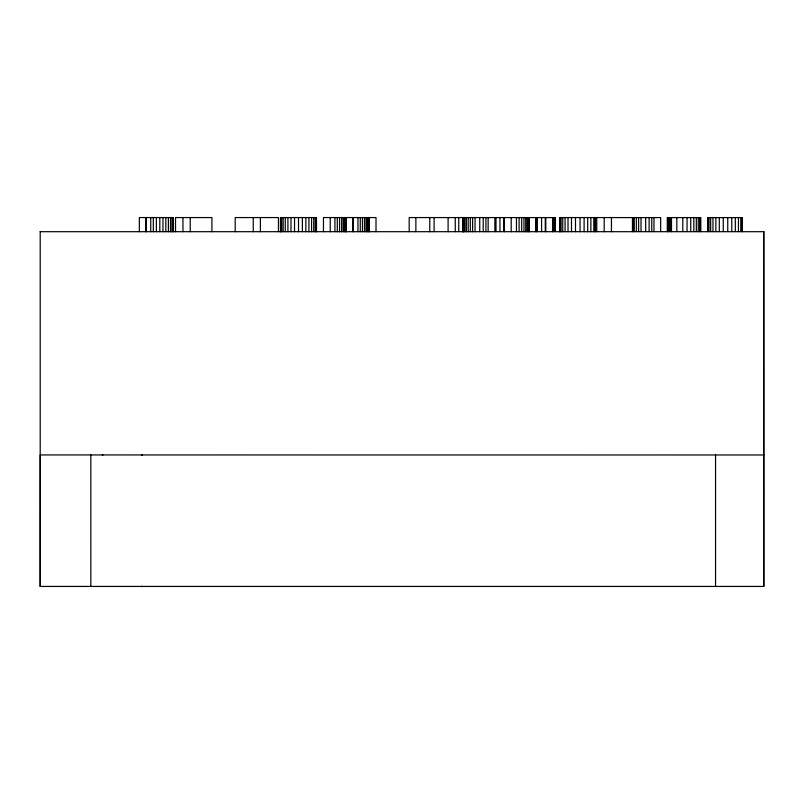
<?xml version="1.0" encoding="UTF-8"?>
<svg xmlns="http://www.w3.org/2000/svg" width="804" height="804" viewBox="0 0 804 804"><rect width="100%" height="100%" fill="white"/><g stroke="black" fill="none" stroke-linecap="round" stroke-linejoin="round"><path stroke-width="1.21" d="M763.8 586.438L763.76 231.552L763.79 586.438L40.2 586.438L40.22 454.943L763.8 454.974M90.832 586.438L90.842 454.943M715.56 586.438L715.56 454.974M40.2 231.693L763.8 231.693M102.178 454.943L102.952 454.943M141.454 454.943L142.539 454.943M141.454 586.438L142.539 586.438M742.132 231.552L742.132 217.593L707.701 217.593L707.701 231.552M741.851 217.593L741.851 231.552M741.389 217.593L741.389 231.552M740.997 217.593L740.997 231.552M738.454 217.593L738.454 231.552M735.318 217.593L735.318 231.552M731.771 217.593L731.771 231.552M727.751 217.593L727.751 231.552M723.258 217.593L723.258 231.552M719.299 217.593L719.299 231.552M715.861 217.593L715.861 231.552M712.967 217.593L712.967 231.552M710.666 217.593L710.666 231.552M709.017 217.593L709.017 231.552M708.033 217.593L708.033 231.552M700.746 231.552L700.746 217.593L667.32 217.593L667.32 231.552M700.465 217.593L700.465 231.552M699.641 217.593L699.641 231.552M698.254 217.593L698.254 231.552M696.324 217.593L696.324 231.552M693.822 217.593L693.822 231.552M690.726 217.593L690.726 231.552M687.058 217.593L687.058 231.552M682.797 217.593L682.797 231.552M676.827 217.593L676.827 231.552M671.491 217.593L671.491 231.552M671.35 217.593L671.35 231.552M671.129 217.593L671.129 231.552M669.581 217.593L669.581 231.552M668.325 217.593L668.325 231.552M667.662 217.593L667.662 231.552M667.571 217.593L667.571 231.552M660.647 231.552L660.647 217.593L559.755 217.562L559.755 231.693M653.974 217.593L653.974 231.552M651.773 217.593L651.773 231.552M649.119 217.593L649.119 231.552M645.672 217.593L645.672 231.552M641.019 217.593L641.019 231.552M638.617 217.593L638.617 231.552M636.346 217.593L636.346 231.552M634.266 217.593L634.266 231.552M633.14 217.562L633.14 231.693M632.457 217.593L632.457 231.552M611.452 217.562L611.452 231.693M604.196 217.562L604.196 231.693M596.759 217.562L596.759 231.693M595.473 217.593L595.473 231.552M594.588 217.562L594.588 231.693M593.834 217.562L593.834 231.693M590.87 217.562L590.87 231.693M587.694 217.562L587.694 231.693M584.106 217.562L584.106 231.693M580.046 217.562L580.046 231.693M575.493 217.562L575.493 231.693M571.483 217.562L571.483 231.693M568.016 217.562L568.016 231.693M565.081 217.562L565.081 231.693M562.75 217.562L562.75 231.693M561.081 217.562L561.081 231.693M560.086 217.562L560.086 231.693M555.283 231.552L555.283 217.593L409.186 217.562L409.186 231.693M555.011 217.593L555.011 231.552M554.177 217.593L554.177 231.552M552.8 217.593L552.8 231.552M552.569 217.562L552.569 231.693M545.785 217.562L545.785 231.693M545.273 217.593L545.273 231.552M541.594 217.593L541.594 231.552M537.343 217.593L537.343 231.552M536.107 217.562L536.107 231.693M535.896 217.562L535.896 231.693M529.323 217.562L529.323 231.693M529.052 217.562L529.052 231.693M528.027 217.562L528.027 231.693M527.032 217.562L527.032 231.693M525.716 217.562L525.716 231.693M523.967 217.562L523.967 231.693M521.675 217.562L521.675 231.693M519.103 217.562L519.103 231.693M516.459 217.562L516.459 231.693M511.203 217.562L511.203 231.693M504.42 217.562L504.42 231.693M503.776 217.593L503.776 231.552M499.947 217.593L499.947 231.552M496.008 217.593L496.008 231.552M494.882 217.562L494.882 231.693M488.139 217.562L488.139 231.693M485.917 217.562L485.917 231.693M483.224 217.562L483.224 231.693M479.747 217.562L479.747 231.693M475.033 217.562L475.033 231.693M472.601 217.562L472.601 231.693M470.3 217.562L470.3 231.693M468.199 217.562L468.199 231.693M466.37 217.562L466.37 231.693M464.903 217.562L464.903 231.693M463.767 217.562L463.767 231.693M463.235 217.562L463.235 231.693M463.034 217.562L463.034 231.693M462.792 217.562L462.792 231.693M458.752 217.593L458.752 231.552M455.255 217.562L455.255 231.693M448.099 217.562L448.099 231.693M434.1 217.562L434.1 231.693M429.768 217.562L429.768 231.693M415.869 217.562L415.869 231.693M376.011 231.693L376.011 217.562L323.459 217.562L323.459 231.693M369.227 217.562L369.227 231.693M369.016 217.562L369.016 231.693M368.111 217.562L368.111 231.693M367.237 217.562L367.237 231.693M366.051 217.562L366.051 231.693M364.483 217.562L364.483 231.693M362.443 217.562L362.443 231.693M360.272 217.562L360.272 231.693M357.951 217.562L357.951 231.693M353.077 217.562L353.127 231.693M352.986 217.562L352.986 231.693M346.343 217.562L346.343 231.693M346.122 217.562L346.122 231.693M345.228 217.562L345.228 231.693M344.343 217.562L344.343 231.693M343.167 217.562L343.167 231.693M341.599 217.562L341.599 231.693M339.559 217.562L339.559 231.693M337.298 217.562L337.298 231.693M334.936 217.562L334.936 231.693M330.243 217.562L330.243 231.693M316.485 231.693L316.485 217.562L280.465 217.562L280.465 231.693M316.183 217.562L316.183 231.693M315.258 217.562L315.258 231.693M313.731 217.562L313.731 231.693M311.58 217.562L311.58 231.693M308.917 217.562L308.917 231.693M305.862 217.562L305.862 231.693M302.384 217.562L302.384 231.693M298.515 217.562L298.515 231.693M294.535 217.562L294.535 231.693M290.998 217.562L290.998 231.693M287.912 217.562L287.912 231.693M285.279 217.562L285.279 231.693M283.169 217.562L283.169 231.693M281.671 217.562L281.671 231.693M280.777 217.562L280.767 231.693M278.445 231.693L278.445 217.562L235.2 217.562L235.2 231.693M260.395 217.562L260.395 231.693M253.24 217.562L253.24 231.693M211.914 231.693L211.914 217.562L175.523 217.562L175.523 231.693M190.216 217.562L190.216 231.693M182.96 217.562L182.96 231.693M173.182 231.693L173.182 217.562L139.353 217.562L139.353 231.693M172.93 217.562L172.88 231.693M171.976 217.562L171.976 231.693M170.478 217.562L170.478 231.693M168.378 217.562L168.378 231.693M165.825 217.562L165.825 231.693M162.971 217.562L162.971 231.693M159.815 217.562L159.815 231.693M156.358 217.562L156.358 231.693M153.313 217.562L153.313 231.693M150.74 217.562L150.74 231.693M146.137 217.562L146.137 231.693M145.705 217.562L145.705 231.693M40.2 231.552L40.2 586.438"/></g></svg>
